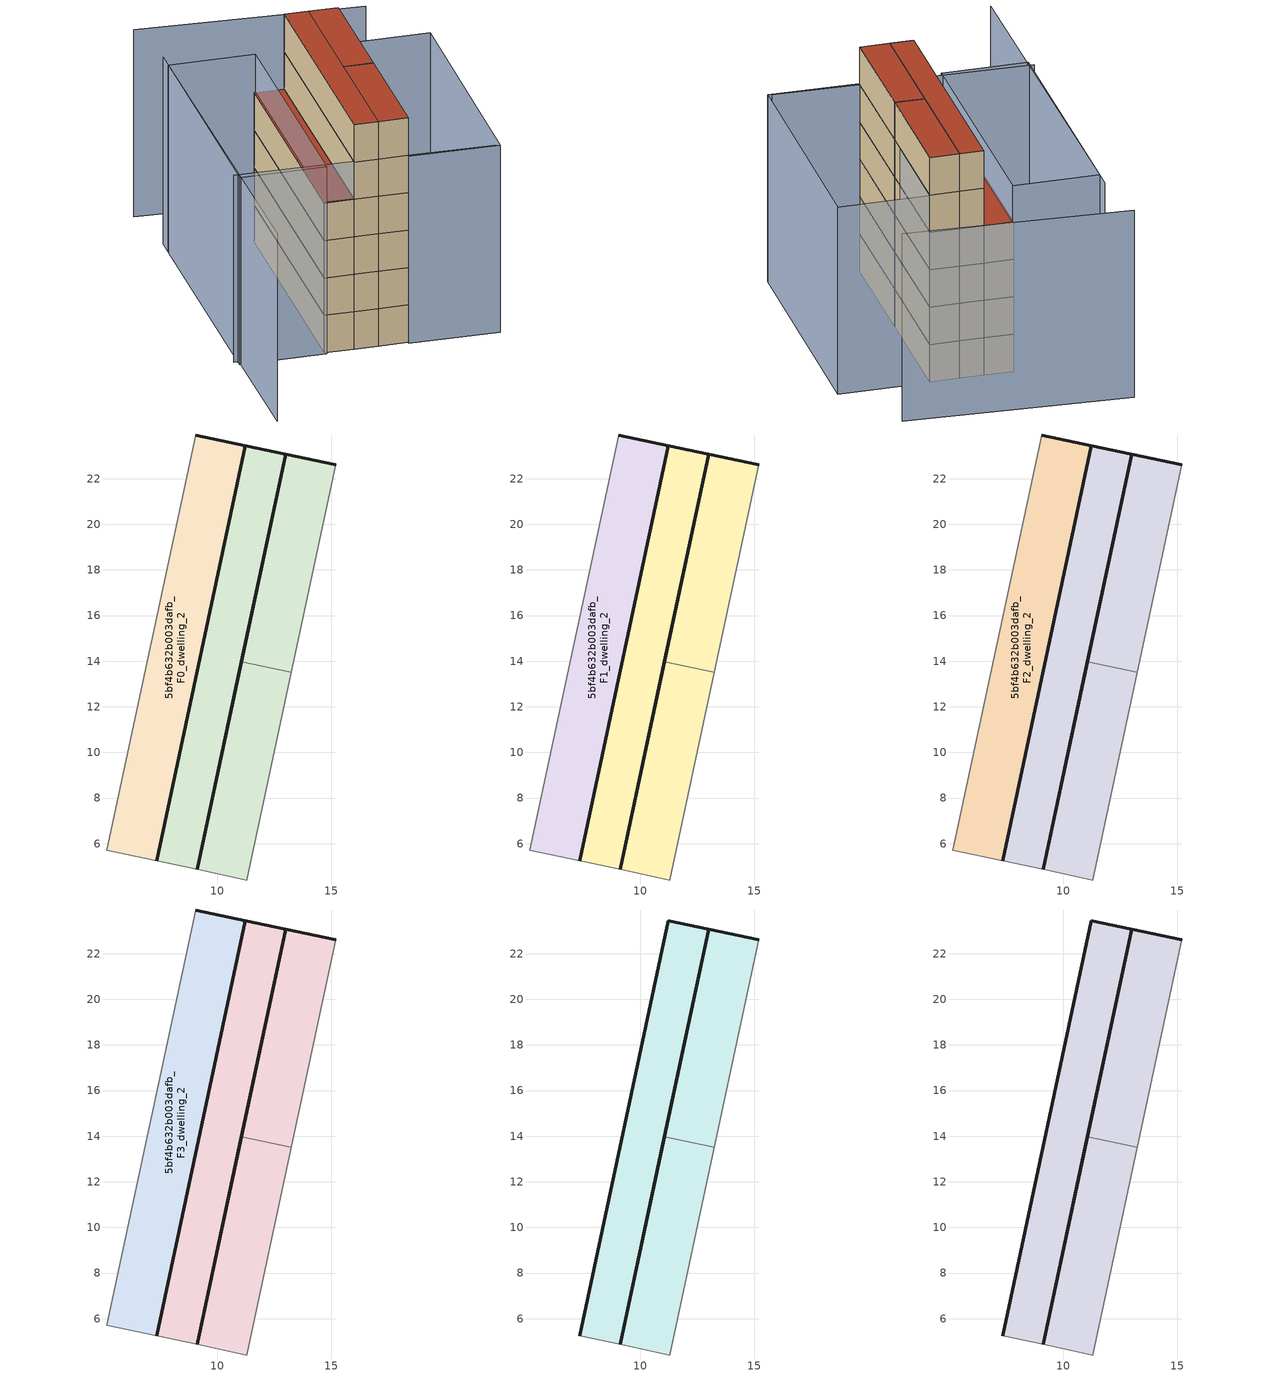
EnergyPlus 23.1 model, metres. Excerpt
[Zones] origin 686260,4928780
5bf4b632b003dafb_F0_dwelling_0
 floor ground (EU_floor_Construction): 13.01,23.07 11.06,13.97 9.12,4.88 7.36,5.25 11.25,23.45 z0; 15.19,22.6 13.25,13.51 11.06,13.97 13.01,23.07 z0
 wall outside (EU_wall_Construction): 15.19,22.6 13.01,23.07 11.06,13.97 z0:3
 wall adiabatic (EU_wall_Construction): 13.25,13.51 15.19,22.6 z0:3
 wall to 5bf4b632b003dafb_F0_dwelling_1 (EU_wall_Construction): 11.06,13.97 13.25,13.51 z0:3
5bf4b632b003dafb_F0_dwelling_1
 floor ground (EU_floor_Construction): 13.01,23.07 11.06,13.97 9.12,4.88 7.36,5.25 11.25,23.45 z0; 13.25,13.51 11.31,4.41 9.12,4.88 11.06,13.97 z0
 wall outside (EU_wall_Construction): 11.06,13.97 9.12,4.88 z0:3
 wall adiabatic (EU_wall_Construction): 9.12,4.88 11.31,4.41 13.25,13.51 z0:3
5bf4b632b003dafb_F0_dwelling_2
 floor ground (EU_floor_Construction): 11.25,23.45 7.36,5.25 5.17,5.72 9.06,23.91 z0
 wall outside (EU_wall_Construction): 7.36,5.25 11.25,23.45 9.06,23.91 z0:3
 wall adiabatic (EU_wall_Construction): 9.06,23.91 5.17,5.72 7.36,5.25 z0:3
5bf4b632b003dafb_F0_circulation
 floor ground (EU_floor_Construction): 13.01,23.07 11.06,13.97 9.12,4.88 7.36,5.25 11.25,23.45 z0; 15.19,22.6 13.25,13.51 11.06,13.97 13.01,23.07 z0; 13.25,13.51 11.31,4.41 9.12,4.88 11.06,13.97 z0
 wall outside (EU_wall_Construction): 9.12,4.88 13.01,23.07 11.25,23.45 7.36,5.25 z0:3
 wall adiabatic (EU_wall_Construction): 7.36,5.25 9.12,4.88 z0:3
5bf4b632b003dafb_F1_dwelling_0
 floor outside (EU_floor_Construction): 15.19,22.6 13.25,13.51 11.06,13.97 13.01,23.07 z3
 floor to 5bf4b632b003dafb_F0_dwelling_0 (EU_floor_Construction): 13.01,23.07 11.06,13.97 9.12,4.88 7.36,5.25 11.25,23.45 z3
 wall outside (EU_wall_Construction): 15.19,22.6 13.01,23.07 11.06,13.97 z3:6
 wall adiabatic (EU_wall_Construction): 13.25,13.51 15.19,22.6 z3:6
 wall to 5bf4b632b003dafb_F1_dwelling_1 (EU_wall_Construction): 11.06,13.97 13.25,13.51 z3:6
5bf4b632b003dafb_F1_dwelling_1
 floor to 5bf4b632b003dafb_F0_dwelling_1 (EU_floor_Construction): 13.25,13.51 11.31,4.41 9.12,4.88 11.06,13.97 z3; 13.01,23.07 11.06,13.97 9.12,4.88 7.36,5.25 11.25,23.45 z3
 wall outside (EU_wall_Construction): 11.06,13.97 9.12,4.88 z3:6
 wall adiabatic (EU_wall_Construction): 9.12,4.88 11.31,4.41 13.25,13.51 z3:6
5bf4b632b003dafb_F1_dwelling_2
 floor to 5bf4b632b003dafb_F0_dwelling_2 (EU_floor_Construction): 11.25,23.45 7.36,5.25 5.17,5.72 9.06,23.91 z3
 wall outside (EU_wall_Construction): 7.36,5.25 11.25,23.45 9.06,23.91 z3:6
 wall adiabatic (EU_wall_Construction): 9.06,23.91 5.17,5.72 7.36,5.25 z3:6
5bf4b632b003dafb_F1_circulation
 floor outside (EU_floor_Construction): 13.25,13.51 11.31,4.41 9.12,4.88 11.06,13.97 z3
 floor to 5bf4b632b003dafb_F0_circulation (EU_floor_Construction): 13.01,23.07 11.06,13.97 9.12,4.88 7.36,5.25 11.25,23.45 z3; 15.19,22.6 13.25,13.51 11.06,13.97 13.01,23.07 z3
 wall outside (EU_wall_Construction): 9.12,4.88 13.01,23.07 11.25,23.45 7.36,5.25 z3:6
 wall adiabatic (EU_wall_Construction): 7.36,5.25 9.12,4.88 z3:6
5bf4b632b003dafb_F2_dwelling_0
 floor outside (EU_floor_Construction): 15.19,22.6 13.25,13.51 11.06,13.97 13.01,23.07 z6
 floor to 5bf4b632b003dafb_F1_dwelling_0 (EU_floor_Construction): 13.01,23.07 11.06,13.97 9.12,4.88 7.36,5.25 11.25,23.45 z6
 wall outside (EU_wall_Construction): 15.19,22.6 13.01,23.07 11.06,13.97 z6:9
 wall adiabatic (EU_wall_Construction): 13.25,13.51 15.19,22.6 z6:9
 wall to 5bf4b632b003dafb_F2_dwelling_1 (EU_wall_Construction): 11.06,13.97 13.25,13.51 z6:9
5bf4b632b003dafb_F2_dwelling_1
 floor to 5bf4b632b003dafb_F1_dwelling_1 (EU_floor_Construction): 13.25,13.51 11.31,4.41 9.12,4.88 11.06,13.97 z6; 13.01,23.07 11.06,13.97 9.12,4.88 7.36,5.25 11.25,23.45 z6
 wall outside (EU_wall_Construction): 11.06,13.97 9.12,4.88 z6:9
 wall adiabatic (EU_wall_Construction): 9.12,4.88 11.31,4.41 13.25,13.51 z6:9
5bf4b632b003dafb_F2_dwelling_2
 floor to 5bf4b632b003dafb_F1_dwelling_2 (EU_floor_Construction): 11.25,23.45 7.36,5.25 5.17,5.72 9.06,23.91 z6
 wall outside (EU_wall_Construction): 7.36,5.25 11.25,23.45 9.06,23.91 z6:9
 wall adiabatic (EU_wall_Construction): 9.06,23.91 5.17,5.72 7.36,5.25 z6:9
5bf4b632b003dafb_F2_circulation
 floor outside (EU_floor_Construction): 13.25,13.51 11.31,4.41 9.12,4.88 11.06,13.97 z6
 floor to 5bf4b632b003dafb_F1_circulation (EU_floor_Construction): 13.01,23.07 11.06,13.97 9.12,4.88 7.36,5.25 11.25,23.45 z6; 15.19,22.6 13.25,13.51 11.06,13.97 13.01,23.07 z6
 wall outside (EU_wall_Construction): 9.12,4.88 13.01,23.07 11.25,23.45 7.36,5.25 z6:9
 wall adiabatic (EU_wall_Construction): 7.36,5.25 9.12,4.88 z6:9
5bf4b632b003dafb_F3_dwelling_0
 floor outside (EU_floor_Construction): 15.19,22.6 13.25,13.51 11.06,13.97 13.01,23.07 z9
 floor to 5bf4b632b003dafb_F2_dwelling_0 (EU_floor_Construction): 13.01,23.07 11.06,13.97 9.12,4.88 7.36,5.25 11.25,23.45 z9
 wall outside (EU_wall_Construction): 15.19,22.6 13.01,23.07 11.06,13.97 z9:12
 wall adiabatic (EU_wall_Construction): 13.25,13.51 15.19,22.6 z9:12
 wall to 5bf4b632b003dafb_F3_dwelling_1 (EU_wall_Construction): 11.06,13.97 13.25,13.51 z9:12
5bf4b632b003dafb_F3_dwelling_1
 floor to 5bf4b632b003dafb_F2_dwelling_1 (EU_floor_Construction): 13.25,13.51 11.31,4.41 9.12,4.88 11.06,13.97 z9; 13.01,23.07 11.06,13.97 9.12,4.88 7.36,5.25 11.25,23.45 z9
 wall outside (EU_wall_Construction): 11.06,13.97 9.12,4.88 z9:12
 wall adiabatic (EU_wall_Construction): 9.12,4.88 11.31,4.41 13.25,13.51 z9:12
5bf4b632b003dafb_F3_dwelling_2
 floor to 5bf4b632b003dafb_F2_dwelling_2 (EU_floor_Construction): 11.25,23.45 7.36,5.25 5.17,5.72 9.06,23.91 z9
 wall outside (EU_wall_Construction): 7.36,5.25 11.25,23.45 9.06,23.91 z9:12
 wall adiabatic (EU_wall_Construction): 9.06,23.91 5.17,5.72 7.36,5.25 z9:12
 roof outside (EU_roof_Construction): 7.36,5.25 11.25,23.45 9.06,23.91 5.17,5.72 z12
5bf4b632b003dafb_F3_circulation
 floor outside (EU_floor_Construction): 13.25,13.51 11.31,4.41 9.12,4.88 11.06,13.97 z9
 floor to 5bf4b632b003dafb_F2_circulation (EU_floor_Construction): 13.01,23.07 11.06,13.97 9.12,4.88 7.36,5.25 11.25,23.45 z9; 15.19,22.6 13.25,13.51 11.06,13.97 13.01,23.07 z9
 wall outside (EU_wall_Construction): 9.12,4.88 13.01,23.07 11.25,23.45 7.36,5.25 z9:12
 wall adiabatic (EU_wall_Construction): 7.36,5.25 9.12,4.88 z9:12
5bf4b632b003dafb_F4_dwelling_0
 floor outside (EU_floor_Construction): 15.19,22.6 13.25,13.51 11.06,13.97 13.01,23.07 z12
 floor to 5bf4b632b003dafb_F3_dwelling_0 (EU_floor_Construction): 13.01,23.07 11.06,13.97 9.12,4.88 7.36,5.25 11.25,23.45 z12
 wall outside (EU_wall_Construction): 15.19,22.6 13.01,23.07 11.06,13.97 z12:15
 wall adiabatic (EU_wall_Construction): 13.25,13.51 15.19,22.6 z12:15
 wall to 5bf4b632b003dafb_F4_dwelling_1 (EU_wall_Construction): 11.06,13.97 13.25,13.51 z12:15
5bf4b632b003dafb_F4_dwelling_1
 floor to 5bf4b632b003dafb_F3_dwelling_1 (EU_floor_Construction): 13.25,13.51 11.31,4.41 9.12,4.88 11.06,13.97 z12; 13.01,23.07 11.06,13.97 9.12,4.88 7.36,5.25 11.25,23.45 z12
 wall outside (EU_wall_Construction): 11.06,13.97 9.12,4.88 z12:15
 wall adiabatic (EU_wall_Construction): 9.12,4.88 11.31,4.41 13.25,13.51 z12:15
5bf4b632b003dafb_F4_circulation
 floor outside (EU_floor_Construction): 13.25,13.51 11.31,4.41 9.12,4.88 11.06,13.97 z12
 floor to 5bf4b632b003dafb_F3_circulation (EU_floor_Construction): 13.01,23.07 11.06,13.97 9.12,4.88 7.36,5.25 11.25,23.45 z12; 15.19,22.6 13.25,13.51 11.06,13.97 13.01,23.07 z12
 wall outside (EU_wall_Construction): 9.12,4.88 13.01,23.07 11.25,23.45 7.36,5.25 z12:15
 wall adiabatic (EU_wall_Construction): 7.36,5.25 9.12,4.88 z12:15
5bf4b632b003dafb_F5_dwelling_0
 floor outside (EU_floor_Construction): 15.19,22.6 13.25,13.51 11.06,13.97 13.01,23.07 z15
 floor to 5bf4b632b003dafb_F4_dwelling_0 (EU_floor_Construction): 13.01,23.07 11.06,13.97 9.12,4.88 7.36,5.25 11.25,23.45 z15
 wall outside (EU_wall_Construction): 15.19,22.6 13.01,23.07 11.06,13.97 z15:18
 wall adiabatic (EU_wall_Construction): 13.25,13.51 15.19,22.6 z15:18
 wall to 5bf4b632b003dafb_F5_dwelling_1 (EU_wall_Construction): 11.06,13.97 13.25,13.51 z15:18
 roof outside (EU_roof_Construction): 9.12,4.88 11.06,13.97 13.01,23.07 11.25,23.45 7.36,5.25 z18; 13.25,13.51 15.19,22.6 13.01,23.07 11.06,13.97 z18
5bf4b632b003dafb_F5_dwelling_1
 floor to 5bf4b632b003dafb_F4_dwelling_1 (EU_floor_Construction): 13.25,13.51 11.31,4.41 9.12,4.88 11.06,13.97 z15; 13.01,23.07 11.06,13.97 9.12,4.88 7.36,5.25 11.25,23.45 z15
 wall outside (EU_wall_Construction): 11.06,13.97 9.12,4.88 z15:18
 wall adiabatic (EU_wall_Construction): 9.12,4.88 11.31,4.41 13.25,13.51 z15:18
 roof outside (EU_roof_Construction): 11.06,13.97 13.01,23.07 11.25,23.45 7.36,5.25 9.12,4.88 z18; 11.31,4.41 13.25,13.51 11.06,13.97 9.12,4.88 z18
5bf4b632b003dafb_F5_circulation
 floor outside (EU_floor_Construction): 13.25,13.51 11.31,4.41 9.12,4.88 11.06,13.97 z15
 floor to 5bf4b632b003dafb_F4_circulation (EU_floor_Construction): 13.01,23.07 11.06,13.97 9.12,4.88 7.36,5.25 11.25,23.45 z15; 15.19,22.6 13.25,13.51 11.06,13.97 13.01,23.07 z15
 wall outside (EU_wall_Construction): 9.12,4.88 13.01,23.07 11.25,23.45 7.36,5.25 z15:18
 wall adiabatic (EU_wall_Construction): 7.36,5.25 9.12,4.88 z15:18
 roof outside (EU_roof_Construction): 11.06,13.97 13.01,23.07 11.25,23.45 7.36,5.25 9.12,4.88 z18; 13.25,13.51 15.19,22.6 13.01,23.07 11.06,13.97 z18; 11.31,4.41 13.25,13.51 11.06,13.97 9.12,4.88 z18
shading: -1.3,7.42 17.65,2.95 / 3.12,26.73 -2.98,-2.49 / 19.87,27.29 3.33,31.67 / 15.27,22.72 21.96,21.26 / 21.96,21.26 17.93,2.81 / 17.93,2.81 11.24,4.26 / 11.24,4.26 15.27,22.72 / -1.11,6.83 2.84,25.43 / 2.84,25.43 9.2,24.08 / 9.2,24.08 5.25,5.48 / 5.25,5.48 -1.11,6.83 z0:15
[Building]
EU S2 Campaign: North Axis=0; Terrain=City; Solar Distribution=FullExterior
[Site:Location]
Bologna: Latitude=44.5; Longitude=11.25; Time Zone=1; Elevation=37
[SizingPeriod:WeatherFileDays]
AnnualSizingPeriod: Begin Month=1; Begin Day of Month=1; End Month=12; End Day of Month=31; Day of Week for Start Day=Monday; Use Weather File Daylight Saving Period=No; Use Weather File Rain and Snow Indicators=No
[MATERIAL]
EU_InternalMass_Material: Roughness=MediumRough; Thickness=0.1; Conductivity=1; Density=1800; Specific Heat=900; Thermal Absorptance=0.9; Solar Absorptance=0.7; Visible Absorptance=0.7
[MATERIAL:NOMASS] Roughness=MediumRough; Thermal Absorptance=0.9; Solar Absorptance=0.7; Visible Absorptance=0.7
Name | Thermal Resistance
EU_wall_NoMass | 0.905828
EU_roof_NoMass | 0.37593
EU_floor_NoMass | 0.67114
[CONSTRUCTION]
EU_wall_Construction: EU_wall_NoMass
EU_roof_Construction: EU_roof_NoMass
EU_floor_Construction: EU_floor_NoMass
EU_InternalMass_Construction: EU_InternalMass_Material
[ZONE] Type=1; Multiplier=1; Ceiling Height=autocalculate; Floor Area=autocalculate; Part of Total Floor Area=Yes
Name | Volume
5bf4b632b003dafb_F0_dwelling_0; 5bf4b632b003dafb_F0_dwelling_1; 5bf4b632b003dafb_F1_dwelling_1; 5bf4b632b003dafb_F2_dwelling_1; 5bf4b632b003dafb_F3_dwelling_1; 5bf4b632b003dafb_F4_dwelling_1; 5bf4b632b003dafb_F5_dwelling_1 | 162.885
5bf4b632b003dafb_F1_dwelling_0; 5bf4b632b003dafb_F2_dwelling_0; 5bf4b632b003dafb_F3_dwelling_0; 5bf4b632b003dafb_F4_dwelling_0; 5bf4b632b003dafb_F5_dwelling_0 | 162.886
5bf4b632b003dafb_F0_dwelling_2; 5bf4b632b003dafb_F1_dwelling_2; 5bf4b632b003dafb_F2_dwelling_2; 5bf4b632b003dafb_F3_dwelling_2 | 124.835
5bf4b632b003dafb_F0_circulation; 5bf4b632b003dafb_F1_circulation; 5bf4b632b003dafb_F2_circulation; 5bf4b632b003dafb_F3_circulation; 5bf4b632b003dafb_F4_circulation; 5bf4b632b003dafb_F5_circulation | 225.306
[INTERNALMASS] Construction=EU_InternalMass_Construction
Name | Zone or ZoneList | Surface Area
5bf4b632b003dafb_F0_dwelling_0_EU_InternalMass | 5bf4b632b003dafb_F0_dwelling_0 | 20.8068
5bf4b632b003dafb_F0_dwelling_1_EU_InternalMass | 5bf4b632b003dafb_F0_dwelling_1 | 20.8068
5bf4b632b003dafb_F0_dwelling_2_EU_InternalMass | 5bf4b632b003dafb_F0_dwelling_2 | 41.6115
5bf4b632b003dafb_F1_dwelling_0_EU_InternalMass | 5bf4b632b003dafb_F1_dwelling_0 | 20.8068
5bf4b632b003dafb_F1_dwelling_1_EU_InternalMass | 5bf4b632b003dafb_F1_dwelling_1 | 20.8068
5bf4b632b003dafb_F1_dwelling_2_EU_InternalMass | 5bf4b632b003dafb_F1_dwelling_2 | 41.6115
5bf4b632b003dafb_F2_dwelling_0_EU_InternalMass | 5bf4b632b003dafb_F2_dwelling_0 | 20.8068
5bf4b632b003dafb_F2_dwelling_1_EU_InternalMass | 5bf4b632b003dafb_F2_dwelling_1 | 20.8068
5bf4b632b003dafb_F2_dwelling_2_EU_InternalMass | 5bf4b632b003dafb_F2_dwelling_2 | 41.6115
5bf4b632b003dafb_F3_dwelling_0_EU_InternalMass | 5bf4b632b003dafb_F3_dwelling_0 | 20.8068
5bf4b632b003dafb_F3_dwelling_1_EU_InternalMass | 5bf4b632b003dafb_F3_dwelling_1 | 20.8068
5bf4b632b003dafb_F3_dwelling_2_EU_InternalMass | 5bf4b632b003dafb_F3_dwelling_2 | 41.6115
5bf4b632b003dafb_F4_dwelling_0_EU_InternalMass | 5bf4b632b003dafb_F4_dwelling_0 | 53.1045
5bf4b632b003dafb_F4_dwelling_1_EU_InternalMass | 5bf4b632b003dafb_F4_dwelling_1 | 53.1045
5bf4b632b003dafb_F5_dwelling_0_EU_InternalMass | 5bf4b632b003dafb_F5_dwelling_0 | 53.1045
5bf4b632b003dafb_F5_dwelling_1_EU_InternalMass | 5bf4b632b003dafb_F5_dwelling_1 | 53.1045
[OTHEREQUIPMENT] Fuel Type=Electricity; Design Level Calculation Method=Watts/Area; Power per Zone Floor Area=1; Fraction Latent=0; Fraction Radiant=0; Fraction Lost=0; Carbon Dioxide Generation Rate=0; EndUse Subcategory=EU_Step8_InternalGains
Name | Zone or ZoneList or Space or SpaceList | Schedule
EU_Step8_InternalGain_5bf4b632b003dafb_F0_dwelling_0_f000 | 5bf4b632b003dafb_F0_dwelling_0 | EU_Step8_GainSchedule_5bf4b632b003dafb_F0_dwelling_0_f000
EU_Step8_InternalGain_5bf4b632b003dafb_F0_dwelling_1_f000 | 5bf4b632b003dafb_F0_dwelling_1 | EU_Step8_GainSchedule_5bf4b632b003dafb_F0_dwelling_1_f000
EU_Step8_InternalGain_5bf4b632b003dafb_F0_dwelling_2_f000 | 5bf4b632b003dafb_F0_dwelling_2 | EU_Step8_GainSchedule_5bf4b632b003dafb_F0_dwelling_2_f000
EU_Step8_InternalGain_5bf4b632b003dafb_F1_dwelling_0_f000 | 5bf4b632b003dafb_F1_dwelling_0 | EU_Step8_GainSchedule_5bf4b632b003dafb_F1_dwelling_0_f000
EU_Step8_InternalGain_5bf4b632b003dafb_F1_dwelling_1_f000 | 5bf4b632b003dafb_F1_dwelling_1 | EU_Step8_GainSchedule_5bf4b632b003dafb_F1_dwelling_1_f000
EU_Step8_InternalGain_5bf4b632b003dafb_F1_dwelling_2_f000 | 5bf4b632b003dafb_F1_dwelling_2 | EU_Step8_GainSchedule_5bf4b632b003dafb_F1_dwelling_2_f000
EU_Step8_InternalGain_5bf4b632b003dafb_F2_dwelling_0_f000 | 5bf4b632b003dafb_F2_dwelling_0 | EU_Step8_GainSchedule_5bf4b632b003dafb_F2_dwelling_0_f000
EU_Step8_InternalGain_5bf4b632b003dafb_F2_dwelling_1_f000 | 5bf4b632b003dafb_F2_dwelling_1 | EU_Step8_GainSchedule_5bf4b632b003dafb_F2_dwelling_1_f000
EU_Step8_InternalGain_5bf4b632b003dafb_F2_dwelling_2_f000 | 5bf4b632b003dafb_F2_dwelling_2 | EU_Step8_GainSchedule_5bf4b632b003dafb_F2_dwelling_2_f000
EU_Step8_InternalGain_5bf4b632b003dafb_F3_dwelling_0_f000 | 5bf4b632b003dafb_F3_dwelling_0 | EU_Step8_GainSchedule_5bf4b632b003dafb_F3_dwelling_0_f000
EU_Step8_InternalGain_5bf4b632b003dafb_F3_dwelling_1_f000 | 5bf4b632b003dafb_F3_dwelling_1 | EU_Step8_GainSchedule_5bf4b632b003dafb_F3_dwelling_1_f000
EU_Step8_InternalGain_5bf4b632b003dafb_F3_dwelling_2_f000 | 5bf4b632b003dafb_F3_dwelling_2 | EU_Step8_GainSchedule_5bf4b632b003dafb_F3_dwelling_2_f000
EU_Step8_InternalGain_5bf4b632b003dafb_F4_dwelling_0_f000 | 5bf4b632b003dafb_F4_dwelling_0 | EU_Step8_GainSchedule_5bf4b632b003dafb_F4_dwelling_0_f000
EU_Step8_InternalGain_5bf4b632b003dafb_F4_dwelling_1_f000 | 5bf4b632b003dafb_F4_dwelling_1 | EU_Step8_GainSchedule_5bf4b632b003dafb_F4_dwelling_1_f000
EU_Step8_InternalGain_5bf4b632b003dafb_F5_dwelling_0_f000 | 5bf4b632b003dafb_F5_dwelling_0 | EU_Step8_GainSchedule_5bf4b632b003dafb_F5_dwelling_0_f000
EU_Step8_InternalGain_5bf4b632b003dafb_F5_dwelling_1_f000 | 5bf4b632b003dafb_F5_dwelling_1 | EU_Step8_GainSchedule_5bf4b632b003dafb_F5_dwelling_1_f000
[ZONEINFILTRATION:DESIGNFLOWRATE] Schedule=EU_AlwaysOn; Design Flow Rate Calculation Method=Flow/Area; Flow Rate per Floor Area=0.0005; Constant Term Coefficient=1; Temperature Term Coefficient=0; Velocity Term Coefficient=0; Velocity Squared Term Coefficient=0
Name | Zone or ZoneList or Space or SpaceList
EU_Circulation_Infiltration_5bf4b632b003dafb_F0_circulation | 5bf4b632b003dafb_F0_circulation
EU_Circulation_Infiltration_5bf4b632b003dafb_F1_circulation | 5bf4b632b003dafb_F1_circulation
EU_Circulation_Infiltration_5bf4b632b003dafb_F2_circulation | 5bf4b632b003dafb_F2_circulation
EU_Circulation_Infiltration_5bf4b632b003dafb_F3_circulation | 5bf4b632b003dafb_F3_circulation
EU_Circulation_Infiltration_5bf4b632b003dafb_F4_circulation | 5bf4b632b003dafb_F4_circulation
EU_Circulation_Infiltration_5bf4b632b003dafb_F5_circulation | 5bf4b632b003dafb_F5_circulation
[ZONEVENTILATION:DESIGNFLOWRATE] Schedule=EU_AlwaysOn; Design Flow Rate Calculation Method=AirChanges/Hour; Air Changes per Hour=0.73129; Ventilation Type=Natural; Fan Pressure Rise=0; Fan Total Efficiency=1; Constant Term Coefficient=1; Temperature Term Coefficient=0; Velocity Term Coefficient=0; Velocity Squared Term Coefficient=0; Minimum Indoor Temperature=-100; Maximum Indoor Temperature=100; Delta Temperature=-100; Minimum Outdoor Temperature=-100; Maximum Outdoor Temperature=100; Maximum Wind Speed=40
Name | Zone or ZoneList or Space or SpaceList
EU_ConstantAir_5bf4b632b003dafb_F0_dwelling_0 | 5bf4b632b003dafb_F0_dwelling_0
EU_ConstantAir_5bf4b632b003dafb_F0_dwelling_1 | 5bf4b632b003dafb_F0_dwelling_1
EU_ConstantAir_5bf4b632b003dafb_F0_dwelling_2 | 5bf4b632b003dafb_F0_dwelling_2
EU_ConstantAir_5bf4b632b003dafb_F1_dwelling_0 | 5bf4b632b003dafb_F1_dwelling_0
EU_ConstantAir_5bf4b632b003dafb_F1_dwelling_1 | 5bf4b632b003dafb_F1_dwelling_1
EU_ConstantAir_5bf4b632b003dafb_F1_dwelling_2 | 5bf4b632b003dafb_F1_dwelling_2
EU_ConstantAir_5bf4b632b003dafb_F2_dwelling_0 | 5bf4b632b003dafb_F2_dwelling_0
EU_ConstantAir_5bf4b632b003dafb_F2_dwelling_1 | 5bf4b632b003dafb_F2_dwelling_1
EU_ConstantAir_5bf4b632b003dafb_F2_dwelling_2 | 5bf4b632b003dafb_F2_dwelling_2
EU_ConstantAir_5bf4b632b003dafb_F3_dwelling_0 | 5bf4b632b003dafb_F3_dwelling_0
EU_ConstantAir_5bf4b632b003dafb_F3_dwelling_1 | 5bf4b632b003dafb_F3_dwelling_1
EU_ConstantAir_5bf4b632b003dafb_F3_dwelling_2 | 5bf4b632b003dafb_F3_dwelling_2
EU_ConstantAir_5bf4b632b003dafb_F4_dwelling_0 | 5bf4b632b003dafb_F4_dwelling_0
EU_ConstantAir_5bf4b632b003dafb_F4_dwelling_1 | 5bf4b632b003dafb_F4_dwelling_1
EU_ConstantAir_5bf4b632b003dafb_F5_dwelling_0 | 5bf4b632b003dafb_F5_dwelling_0
EU_ConstantAir_5bf4b632b003dafb_F5_dwelling_1 | 5bf4b632b003dafb_F5_dwelling_1
[HVACTEMPLATE:THERMOSTAT] Constant Heating Setpoint=20; Constant Cooling Setpoint=50
EU_HeatOnly_5bf4b632b003dafb_F0_dwelling_0; EU_HeatOnly_5bf4b632b003dafb_F0_dwelling_1; EU_HeatOnly_5bf4b632b003dafb_F0_dwelling_2; EU_HeatOnly_5bf4b632b003dafb_F1_dwelling_0; EU_HeatOnly_5bf4b632b003dafb_F1_dwelling_1; EU_HeatOnly_5bf4b632b003dafb_F1_dwelling_2; EU_HeatOnly_5bf4b632b003dafb_F2_dwelling_0; EU_HeatOnly_5bf4b632b003dafb_F2_dwelling_1; EU_HeatOnly_5bf4b632b003dafb_F2_dwelling_2; EU_HeatOnly_5bf4b632b003dafb_F3_dwelling_0; EU_HeatOnly_5bf4b632b003dafb_F3_dwelling_1; EU_HeatOnly_5bf4b632b003dafb_F3_dwelling_2; EU_HeatOnly_5bf4b632b003dafb_F4_dwelling_0; EU_HeatOnly_5bf4b632b003dafb_F4_dwelling_1; EU_HeatOnly_5bf4b632b003dafb_F5_dwelling_0; EU_HeatOnly_5bf4b632b003dafb_F5_dwelling_1
[HVACTEMPLATE:ZONE:IDEALLOADSAIRSYSTEM] System Availability Schedule=EU_AlwaysOn; Maximum Heating Supply Air Temperature=50; Minimum Cooling Supply Air Temperature=13; Maximum Heating Supply Air Humidity Ratio=0.0156; Minimum Cooling Supply Air Humidity Ratio=0.0077; Heating Limit=NoLimit; Cooling Limit=NoLimit; Heating Availability Schedule=EU_AlwaysOn; Cooling Availability Schedule=EU_CoolingOff; Dehumidification Control Type=ConstantSensibleHeatRatio; Cooling Sensible Heat Ratio=0.7; Dehumidification Setpoint=60; Humidification Control Type=None; Humidification Setpoint=30; Outdoor Air Method=None; Outdoor Air Flow Rate per Person=0.00944; Outdoor Air Flow Rate per Zone Floor Area=0; Outdoor Air Flow Rate per Zone=0; Demand Controlled Ventilation Type=None; Outdoor Air Economizer Type=NoEconomizer; Heat Recovery Type=None; Sensible Heat Recovery Effectiveness=0.7; Latent Heat Recovery Effectiveness=0.65
Name | Template Thermostat
5bf4b632b003dafb_F0_dwelling_0 | EU_HeatOnly_5bf4b632b003dafb_F0_dwelling_0
5bf4b632b003dafb_F0_dwelling_1 | EU_HeatOnly_5bf4b632b003dafb_F0_dwelling_1
5bf4b632b003dafb_F0_dwelling_2 | EU_HeatOnly_5bf4b632b003dafb_F0_dwelling_2
5bf4b632b003dafb_F1_dwelling_0 | EU_HeatOnly_5bf4b632b003dafb_F1_dwelling_0
5bf4b632b003dafb_F1_dwelling_1 | EU_HeatOnly_5bf4b632b003dafb_F1_dwelling_1
5bf4b632b003dafb_F1_dwelling_2 | EU_HeatOnly_5bf4b632b003dafb_F1_dwelling_2
5bf4b632b003dafb_F2_dwelling_0 | EU_HeatOnly_5bf4b632b003dafb_F2_dwelling_0
5bf4b632b003dafb_F2_dwelling_1 | EU_HeatOnly_5bf4b632b003dafb_F2_dwelling_1
5bf4b632b003dafb_F2_dwelling_2 | EU_HeatOnly_5bf4b632b003dafb_F2_dwelling_2
5bf4b632b003dafb_F3_dwelling_0 | EU_HeatOnly_5bf4b632b003dafb_F3_dwelling_0
5bf4b632b003dafb_F3_dwelling_1 | EU_HeatOnly_5bf4b632b003dafb_F3_dwelling_1
5bf4b632b003dafb_F3_dwelling_2 | EU_HeatOnly_5bf4b632b003dafb_F3_dwelling_2
5bf4b632b003dafb_F4_dwelling_0 | EU_HeatOnly_5bf4b632b003dafb_F4_dwelling_0
5bf4b632b003dafb_F4_dwelling_1 | EU_HeatOnly_5bf4b632b003dafb_F4_dwelling_1
5bf4b632b003dafb_F5_dwelling_0 | EU_HeatOnly_5bf4b632b003dafb_F5_dwelling_0
5bf4b632b003dafb_F5_dwelling_1 | EU_HeatOnly_5bf4b632b003dafb_F5_dwelling_1
[SIZING:ZONE] Zone Cooling Design Supply Air Temperature Input Method=SupplyAirTemperature; Zone Cooling Design Supply Air Temperature=13; Zone Heating Design Supply Air Temperature Input Method=SupplyAirTemperature; Zone Heating Design Supply Air Temperature=50; Zone Cooling Design Supply Air Humidity Ratio=0.008; Zone Heating Design Supply Air Humidity Ratio=0.008; Cooling Design Air Flow Method=DesignDay; Cooling Design Air Flow Rate=0; Cooling Minimum Air Flow per Zone Floor Area=0.000762; Cooling Minimum Air Flow=0; Cooling Minimum Air Flow Fraction=0.2; Heating Design Air Flow Method=DesignDay; Heating Design Air Flow Rate=0; Heating Maximum Air Flow per Zone Floor Area=0.002032; Heating Maximum Air Flow=0.141576; Heating Maximum Air Flow Fraction=0.3; Account for Dedicated Outdoor Air System=No; Dedicated Outdoor Air System Control Strategy=NeutralSupplyAir; Dedicated Outdoor Air Low Setpoint Temperature for Design=autosize; Dedicated Outdoor Air High Setpoint Temperature for Design=autosize; Zone Load Sizing Method=Sensible Load Only No Latent Load; Zone Latent Cooling Design Supply Air Humidity Ratio Input Method=HumidityRatioDifference; Zone Cooling Design Supply Air Humidity Ratio Difference=0.005; Zone Latent Heating Design Supply Air Humidity Ratio Input Method=HumidityRatioDifference; Zone Humidification Design Supply Air Humidity Ratio Difference=0.005
5bf4b632b003dafb_F0_dwelling_0; 5bf4b632b003dafb_F0_dwelling_1; 5bf4b632b003dafb_F0_dwelling_2; 5bf4b632b003dafb_F1_dwelling_0; 5bf4b632b003dafb_F1_dwelling_1; 5bf4b632b003dafb_F1_dwelling_2; 5bf4b632b003dafb_F2_dwelling_0; 5bf4b632b003dafb_F2_dwelling_1; 5bf4b632b003dafb_F2_dwelling_2; 5bf4b632b003dafb_F3_dwelling_0; 5bf4b632b003dafb_F3_dwelling_1; 5bf4b632b003dafb_F3_dwelling_2; 5bf4b632b003dafb_F4_dwelling_0; 5bf4b632b003dafb_F4_dwelling_1; 5bf4b632b003dafb_F5_dwelling_0; 5bf4b632b003dafb_F5_dwelling_1
[SCHEDULE:CONSTANT]
Name | Hourly Value
EU_AlwaysOn | 1
EU_CoolingOff | 0
[SCHEDULE:FILE] Column Number=1; Rows to Skip at Top=0; Number of Hours of Data=8760; Column Separator=Comma; Interpolate to Timestep=No; Minutes per Item=60; Adjust Schedule for Daylight Savings=Yes
Name | File
EU_Step8_GainSchedule_5bf4b632b003dafb_F0_dwelling_0_f000 | ../../schedules/5bf4b632b003dafb/5bf4b632b003dafb_F0_dwelling_0_f000_gain.csv
EU_Step8_GainSchedule_5bf4b632b003dafb_F0_dwelling_1_f000 | ../../schedules/5bf4b632b003dafb/5bf4b632b003dafb_F0_dwelling_1_f000_gain.csv
EU_Step8_GainSchedule_5bf4b632b003dafb_F0_dwelling_2_f000 | ../../schedules/5bf4b632b003dafb/5bf4b632b003dafb_F0_dwelling_2_f000_gain.csv
EU_Step8_GainSchedule_5bf4b632b003dafb_F1_dwelling_0_f000 | ../../schedules/5bf4b632b003dafb/5bf4b632b003dafb_F1_dwelling_0_f000_gain.csv
EU_Step8_GainSchedule_5bf4b632b003dafb_F1_dwelling_1_f000 | ../../schedules/5bf4b632b003dafb/5bf4b632b003dafb_F1_dwelling_1_f000_gain.csv
EU_Step8_GainSchedule_5bf4b632b003dafb_F1_dwelling_2_f000 | ../../schedules/5bf4b632b003dafb/5bf4b632b003dafb_F1_dwelling_2_f000_gain.csv
EU_Step8_GainSchedule_5bf4b632b003dafb_F2_dwelling_0_f000 | ../../schedules/5bf4b632b003dafb/5bf4b632b003dafb_F2_dwelling_0_f000_gain.csv
EU_Step8_GainSchedule_5bf4b632b003dafb_F2_dwelling_1_f000 | ../../schedules/5bf4b632b003dafb/5bf4b632b003dafb_F2_dwelling_1_f000_gain.csv
EU_Step8_GainSchedule_5bf4b632b003dafb_F2_dwelling_2_f000 | ../../schedules/5bf4b632b003dafb/5bf4b632b003dafb_F2_dwelling_2_f000_gain.csv
EU_Step8_GainSchedule_5bf4b632b003dafb_F3_dwelling_0_f000 | ../../schedules/5bf4b632b003dafb/5bf4b632b003dafb_F3_dwelling_0_f000_gain.csv
EU_Step8_GainSchedule_5bf4b632b003dafb_F3_dwelling_1_f000 | ../../schedules/5bf4b632b003dafb/5bf4b632b003dafb_F3_dwelling_1_f000_gain.csv
EU_Step8_GainSchedule_5bf4b632b003dafb_F3_dwelling_2_f000 | ../../schedules/5bf4b632b003dafb/5bf4b632b003dafb_F3_dwelling_2_f000_gain.csv
EU_Step8_GainSchedule_5bf4b632b003dafb_F4_dwelling_0_f000 | ../../schedules/5bf4b632b003dafb/5bf4b632b003dafb_F4_dwelling_0_f000_gain.csv
EU_Step8_GainSchedule_5bf4b632b003dafb_F4_dwelling_1_f000 | ../../schedules/5bf4b632b003dafb/5bf4b632b003dafb_F4_dwelling_1_f000_gain.csv
EU_Step8_GainSchedule_5bf4b632b003dafb_F5_dwelling_0_f000 | ../../schedules/5bf4b632b003dafb/5bf4b632b003dafb_F5_dwelling_0_f000_gain.csv
EU_Step8_GainSchedule_5bf4b632b003dafb_F5_dwelling_1_f000 | ../../schedules/5bf4b632b003dafb/5bf4b632b003dafb_F5_dwelling_1_f000_gain.csv
